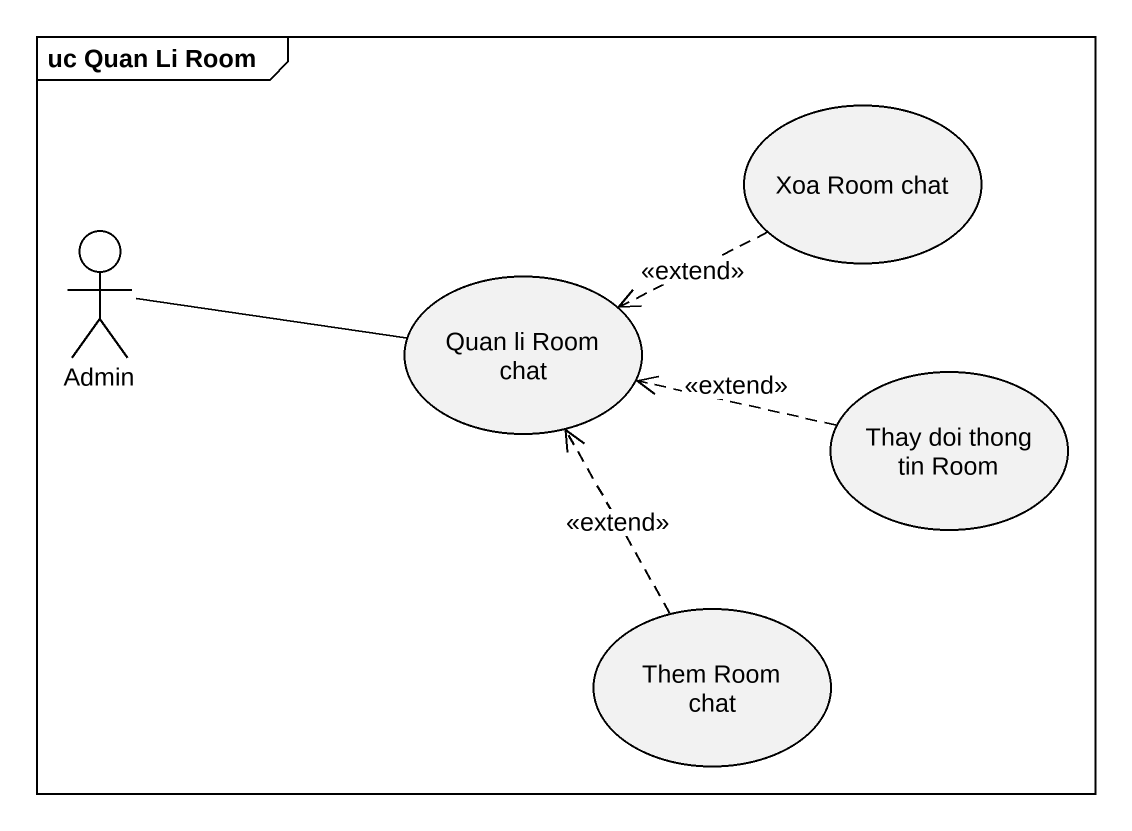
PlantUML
@startuml
mainframe uc Quan Li Room
usecase "Xoa Room chat" as Xoa_Room_chat
actor Admin
usecase "Quan li Room chat" as Quan_li_Room_chat
usecase "Thay doi thong tin Room" as Thay_doi_thong_tin_Room
usecase "Them Room chat" as Them_Room_chat
Xoa_Room_chat .left.> Quan_li_Room_chat : <<extend>>
Admin -right- Quan_li_Room_chat
Thay_doi_thong_tin_Room .left.> Quan_li_Room_chat : <<extend>>
Them_Room_chat .up.> Quan_li_Room_chat : <<extend>>
@enduml
